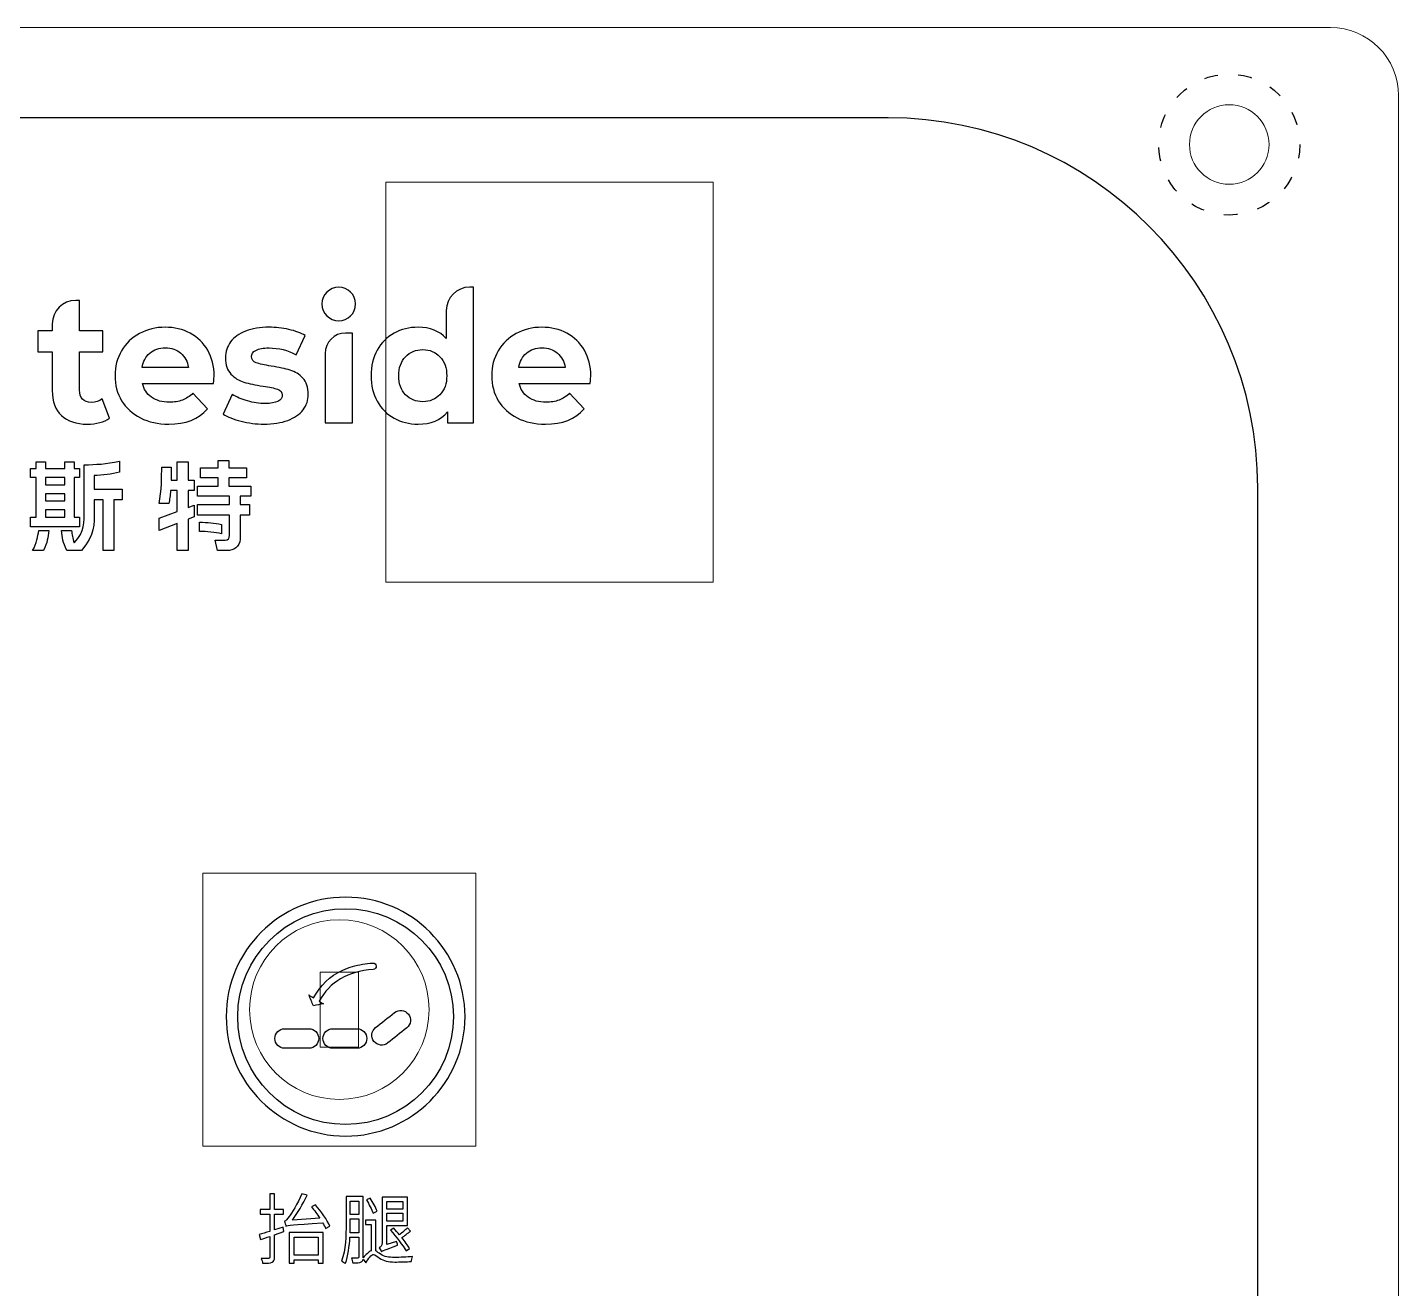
# Model space of a CAD drawing. Header units: millimetres. Extents: x 1003 to 1574, y -7 to 383.
# Drawn here: x 1162.7 to 1223.1, y 118.4 to 173.9 of the extents above; entities that cross this region are included whole.
import ezdxf

# ---------------------------------------------------------------- set-up
doc = ezdxf.new("R2010")
doc.units = ezdxf.units.MM
doc.linetypes.add('ACAD_ISO03W100', pattern=[30, 12, -18])
doc.layers.add('1', color=7, linetype='Continuous')
doc.layers.add('layer 1', color=7, linetype='Continuous')

# ---------------------------------------------------------------- blocks, each defined once
blk = doc.blocks.new('111')
at = {"layer": 'layer 1', "color": 1}
for points, knots in [([(581.58, 281.308), (574.092, 282.419), (568.226, 288.689), (567.735, 296.362), (567.735, 296.362), (567.735, 296.362), (567.735, 365.578), (567.735, 365.578), (567.735, 365.578), (568.277, 374.047), (575.367, 380.808), (583.958, 380.808), (583.958, 380.808), (583.958, 380.808), (760.978, 380.808), (760.978, 380.808), (760.978, 380.808), (769.919, 380.808), (777.235, 373.486), (777.235, 364.537), (777.235, 364.537), (777.235, 364.537), (777.235, 297.403), (777.235, 297.403), (777.235, 297.403), (777.235, 289.262), (771.181, 282.469), (763.356, 281.308), (763.356, 281.308), (763.356, 281.308), (581.58, 281.308), (581.58, 281.308)], [0, 0, 0, 0, 0.111111, 0.111111, 0.111111, 0.111111, 0.222222, 0.222222, 0.222222, 0.222222, 0.333333, 0.333333, 0.333333, 0.333333, 0.444444, 0.444444, 0.444444, 0.444444, 0.555556, 0.555556, 0.555556, 0.555556, 0.666667, 0.666667, 0.666667, 0.666667, 0.777778, 0.777778, 0.777778, 0.777778, 1, 1, 1, 1]), ([(737.542, 372.619), (737.542, 372.21), (737.211, 371.879), (736.802, 371.879), (736.802, 371.879), (736.394, 371.879), (736.064, 372.21), (736.064, 372.619), (736.064, 372.619), (736.064, 373.027), (736.394, 373.358), (736.802, 373.358), (736.802, 373.358), (737.211, 373.358), (737.542, 373.027), (737.542, 372.619)], [0, 0, 0, 0, 0.2, 0.2, 0.2, 0.2, 0.4, 0.4, 0.4, 0.4, 0.6, 0.6, 0.6, 0.6, 1, 1, 1, 1]), ([(742.732, 373.357), (742.732, 373.357), (742.732, 367.395), (742.732, 367.395), (742.732, 367.395), (742.732, 367.395), (741.586, 367.395), (741.586, 367.395), (741.586, 367.395), (741.586, 367.395), (741.586, 367.872), (741.586, 367.872), (741.586, 367.872), (741.289, 367.513), (740.857, 367.333), (740.293, 367.333), (740.293, 367.333), (739.904, 367.333), (739.551, 367.42), (739.236, 367.595), (739.236, 367.595), (738.921, 367.769), (738.674, 368.018), (738.494, 368.341), (738.494, 368.341), (738.315, 368.664), (738.225, 369.038), (738.225, 369.463), (738.225, 369.463), (738.225, 369.889), (738.315, 370.263), (738.494, 370.586), (738.494, 370.586), (738.674, 370.909), (738.921, 371.158), (739.236, 371.332), (739.236, 371.332), (739.551, 371.506), (739.904, 371.594), (740.293, 371.594), (740.293, 371.594), (740.821, 371.594), (741.234, 371.427), (741.532, 371.094), (741.532, 371.094), (741.532, 371.094), (741.532, 372.326), (741.532, 372.326), (741.532, 372.326), (741.532, 372.896), (741.994, 373.357), (742.563, 373.357), (742.563, 373.357), (742.563, 373.357), (742.732, 373.357), (742.732, 373.357)], [0, 0, 0, 0, 0.066667, 0.066667, 0.066667, 0.066667, 0.133333, 0.133333, 0.133333, 0.133333, 0.2, 0.2, 0.2, 0.2, 0.266667, 0.266667, 0.266667, 0.266667, 0.333333, 0.333333, 0.333333, 0.333333, 0.4, 0.4, 0.4, 0.4, 0.466667, 0.466667, 0.466667, 0.466667, 0.533333, 0.533333, 0.533333, 0.533333, 0.6, 0.6, 0.6, 0.6, 0.666667, 0.666667, 0.666667, 0.666667, 0.733333, 0.733333, 0.733333, 0.733333, 0.8, 0.8, 0.8, 0.8, 0.866667, 0.866667, 0.866667, 0.866667, 1, 1, 1, 1]), ([(726.72, 367.595), (726.602, 367.508), (726.458, 367.442), (726.286, 367.399), (726.286, 367.399), (726.114, 367.355), (725.934, 367.333), (725.744, 367.333), (725.744, 367.333), (725.252, 367.333), (724.871, 367.459), (724.602, 367.71), (724.602, 367.71), (724.333, 367.961), (724.198, 368.33), (724.198, 368.817), (724.198, 368.817), (724.198, 368.817), (724.198, 370.517), (724.198, 370.517), (724.198, 370.517), (724.198, 370.517), (723.56, 370.517), (723.56, 370.517), (723.56, 370.517), (723.56, 370.517), (723.56, 371.44), (723.56, 371.44), (723.56, 371.44), (723.56, 371.44), (724.198, 371.44), (724.198, 371.44), (724.198, 371.44), (724.198, 371.44), (724.198, 371.744), (724.198, 371.744), (724.198, 371.744), (724.198, 372.314), (724.66, 372.776), (725.23, 372.776), (725.23, 372.776), (725.23, 372.776), (725.398, 372.776), (725.398, 372.776), (725.398, 372.776), (725.398, 372.776), (725.398, 371.44), (725.398, 371.44), (725.398, 371.44), (725.398, 371.44), (726.428, 371.44), (726.428, 371.44), (726.428, 371.44), (726.428, 371.44), (726.428, 370.517), (726.428, 370.517), (726.428, 370.517), (726.428, 370.517), (725.398, 370.517), (725.398, 370.517), (725.398, 370.517), (725.398, 370.517), (725.398, 368.833), (725.398, 368.833), (725.398, 368.833), (725.398, 368.659), (725.442, 368.524), (725.532, 368.429), (725.532, 368.429), (725.622, 368.334), (725.749, 368.287), (725.913, 368.287), (725.913, 368.287), (726.103, 368.287), (726.264, 368.338), (726.398, 368.441), (726.398, 368.441), (726.398, 368.441), (726.72, 367.595), (726.72, 367.595)], [0, 0, 0, 0, 0.047619, 0.047619, 0.047619, 0.047619, 0.095238, 0.095238, 0.095238, 0.095238, 0.142857, 0.142857, 0.142857, 0.142857, 0.190476, 0.190476, 0.190476, 0.190476, 0.238095, 0.238095, 0.238095, 0.238095, 0.285714, 0.285714, 0.285714, 0.285714, 0.333333, 0.333333, 0.333333, 0.333333, 0.380952, 0.380952, 0.380952, 0.380952, 0.428571, 0.428571, 0.428571, 0.428571, 0.47619, 0.47619, 0.47619, 0.47619, 0.52381, 0.52381, 0.52381, 0.52381, 0.571429, 0.571429, 0.571429, 0.571429, 0.619048, 0.619048, 0.619048, 0.619048, 0.666667, 0.666667, 0.666667, 0.666667, 0.714286, 0.714286, 0.714286, 0.714286, 0.761905, 0.761905, 0.761905, 0.761905, 0.809524, 0.809524, 0.809524, 0.809524, 0.857143, 0.857143, 0.857143, 0.857143, 0.904762, 0.904762, 0.904762, 0.904762, 1, 1, 1, 1]), ([(731.296, 369.125), (731.296, 369.125), (728.166, 369.125), (728.166, 369.125), (728.166, 369.125), (728.223, 368.869), (728.356, 368.666), (728.566, 368.518), (728.566, 368.518), (728.776, 368.369), (729.038, 368.295), (729.35, 368.295), (729.35, 368.295), (729.566, 368.295), (729.757, 368.326), (729.923, 368.391), (729.923, 368.391), (730.09, 368.455), (730.245, 368.556), (730.389, 368.694), (730.389, 368.694), (730.389, 368.694), (731.027, 368.002), (731.027, 368.002), (731.027, 368.002), (730.637, 367.556), (730.068, 367.333), (729.32, 367.333), (729.32, 367.333), (728.853, 367.333), (728.44, 367.424), (728.082, 367.606), (728.082, 367.606), (727.723, 367.788), (727.446, 368.041), (727.251, 368.364), (727.251, 368.364), (727.056, 368.687), (726.959, 369.053), (726.959, 369.463), (726.959, 369.463), (726.959, 369.868), (727.055, 370.234), (727.247, 370.559), (727.247, 370.559), (727.439, 370.885), (727.703, 371.139), (728.039, 371.321), (728.039, 371.321), (728.375, 371.503), (728.751, 371.594), (729.166, 371.594), (729.166, 371.594), (729.571, 371.594), (729.937, 371.506), (730.265, 371.332), (730.265, 371.332), (730.594, 371.158), (730.851, 370.908), (731.039, 370.582), (731.039, 370.582), (731.226, 370.257), (731.319, 369.879), (731.319, 369.448), (731.319, 369.448), (731.319, 369.433), (731.311, 369.325), (731.296, 369.125)], [0, 0, 0, 0, 0.055556, 0.055556, 0.055556, 0.055556, 0.111111, 0.111111, 0.111111, 0.111111, 0.166667, 0.166667, 0.166667, 0.166667, 0.222222, 0.222222, 0.222222, 0.222222, 0.277778, 0.277778, 0.277778, 0.277778, 0.333333, 0.333333, 0.333333, 0.333333, 0.388889, 0.388889, 0.388889, 0.388889, 0.444444, 0.444444, 0.444444, 0.444444, 0.5, 0.5, 0.5, 0.5, 0.555556, 0.555556, 0.555556, 0.555556, 0.611111, 0.611111, 0.611111, 0.611111, 0.666667, 0.666667, 0.666667, 0.666667, 0.722222, 0.722222, 0.722222, 0.722222, 0.777778, 0.777778, 0.777778, 0.777778, 0.833333, 0.833333, 0.833333, 0.833333, 0.888889, 0.888889, 0.888889, 0.888889, 1, 1, 1, 1]), ([(732.503, 367.46), (732.175, 367.545), (731.914, 367.651), (731.719, 367.779), (731.719, 367.779), (731.719, 367.779), (732.119, 368.641), (732.119, 368.641), (732.119, 368.641), (732.303, 368.523), (732.526, 368.426), (732.788, 368.352), (732.788, 368.352), (733.049, 368.278), (733.306, 368.24), (733.557, 368.24), (733.557, 368.24), (734.065, 368.24), (734.318, 368.366), (734.318, 368.618), (734.318, 368.618), (734.318, 368.735), (734.249, 368.82), (734.111, 368.871), (734.111, 368.871), (733.972, 368.922), (733.76, 368.966), (733.472, 369.002), (733.472, 369.002), (733.134, 369.053), (732.854, 369.112), (732.634, 369.179), (732.634, 369.179), (732.413, 369.246), (732.223, 369.364), (732.061, 369.533), (732.061, 369.533), (731.9, 369.702), (731.819, 369.943), (731.819, 370.256), (731.819, 370.256), (731.819, 370.517), (731.895, 370.749), (732.046, 370.952), (732.046, 370.952), (732.197, 371.154), (732.417, 371.312), (732.707, 371.425), (732.707, 371.425), (732.997, 371.537), (733.339, 371.594), (733.734, 371.594), (733.734, 371.594), (734.026, 371.594), (734.317, 371.562), (734.607, 371.498), (734.607, 371.498), (734.896, 371.433), (735.136, 371.345), (735.326, 371.232), (735.326, 371.232), (735.326, 371.232), (734.926, 370.379), (734.926, 370.379), (734.926, 370.379), (734.562, 370.584), (734.164, 370.686), (733.734, 370.686), (733.734, 370.686), (733.478, 370.686), (733.285, 370.65), (733.157, 370.578), (733.157, 370.578), (733.029, 370.507), (732.965, 370.415), (732.965, 370.302), (732.965, 370.302), (732.965, 370.174), (733.034, 370.084), (733.172, 370.033), (733.172, 370.033), (733.311, 369.981), (733.531, 369.932), (733.834, 369.887), (733.834, 369.887), (734.172, 369.83), (734.449, 369.77), (734.665, 369.706), (734.665, 369.706), (734.88, 369.642), (735.067, 369.525), (735.226, 369.356), (735.226, 369.356), (735.385, 369.187), (735.464, 368.951), (735.464, 368.648), (735.464, 368.648), (735.464, 368.392), (735.387, 368.164), (735.234, 367.964), (735.234, 367.964), (735.08, 367.764), (734.855, 367.609), (734.56, 367.499), (734.56, 367.499), (734.266, 367.389), (733.916, 367.334), (733.511, 367.334), (733.511, 367.334), (733.167, 367.334), (732.832, 367.376), (732.503, 367.46)], [0, 0, 0, 0, 0.034483, 0.034483, 0.034483, 0.034483, 0.068966, 0.068966, 0.068966, 0.068966, 0.103448, 0.103448, 0.103448, 0.103448, 0.137931, 0.137931, 0.137931, 0.137931, 0.172414, 0.172414, 0.172414, 0.172414, 0.206897, 0.206897, 0.206897, 0.206897, 0.241379, 0.241379, 0.241379, 0.241379, 0.275862, 0.275862, 0.275862, 0.275862, 0.310345, 0.310345, 0.310345, 0.310345, 0.344828, 0.344828, 0.344828, 0.344828, 0.37931, 0.37931, 0.37931, 0.37931, 0.413793, 0.413793, 0.413793, 0.413793, 0.448276, 0.448276, 0.448276, 0.448276, 0.482759, 0.482759, 0.482759, 0.482759, 0.517241, 0.517241, 0.517241, 0.517241, 0.551724, 0.551724, 0.551724, 0.551724, 0.586207, 0.586207, 0.586207, 0.586207, 0.62069, 0.62069, 0.62069, 0.62069, 0.655172, 0.655172, 0.655172, 0.655172, 0.689655, 0.689655, 0.689655, 0.689655, 0.724138, 0.724138, 0.724138, 0.724138, 0.758621, 0.758621, 0.758621, 0.758621, 0.793103, 0.793103, 0.793103, 0.793103, 0.827586, 0.827586, 0.827586, 0.827586, 0.862069, 0.862069, 0.862069, 0.862069, 0.896552, 0.896552, 0.896552, 0.896552, 0.931034, 0.931034, 0.931034, 0.931034, 1, 1, 1, 1]), ([(737.101, 371.34), (737.101, 371.34), (737.403, 371.34), (737.403, 371.34), (737.403, 371.34), (737.403, 371.34), (737.403, 367.395), (737.403, 367.395), (737.403, 367.395), (737.403, 367.395), (736.202, 367.395), (736.202, 367.395), (736.202, 367.395), (736.202, 367.395), (736.202, 370.442), (736.202, 370.442), (736.202, 370.442), (736.202, 370.938), (736.605, 371.34), (737.101, 371.34)], [0, 0, 0, 0, 0.166667, 0.166667, 0.166667, 0.166667, 0.333333, 0.333333, 0.333333, 0.333333, 0.5, 0.5, 0.5, 0.5, 0.666667, 0.666667, 0.666667, 0.666667, 1, 1, 1, 1]), ([(747.868, 369.125), (747.868, 369.125), (744.738, 369.125), (744.738, 369.125), (744.738, 369.125), (744.795, 368.869), (744.928, 368.666), (745.138, 368.518), (745.138, 368.518), (745.348, 368.369), (745.61, 368.295), (745.923, 368.295), (745.923, 368.295), (746.138, 368.295), (746.329, 368.326), (746.496, 368.391), (746.496, 368.391), (746.662, 368.455), (746.818, 368.556), (746.961, 368.694), (746.961, 368.694), (746.961, 368.694), (747.599, 368.002), (747.599, 368.002), (747.599, 368.002), (747.21, 367.556), (746.641, 367.333), (745.892, 367.333), (745.892, 367.333), (745.425, 367.333), (745.012, 367.424), (744.654, 367.606), (744.654, 367.606), (744.295, 367.788), (744.018, 368.041), (743.823, 368.364), (743.823, 368.364), (743.628, 368.687), (743.531, 369.053), (743.531, 369.463), (743.531, 369.463), (743.531, 369.868), (743.627, 370.234), (743.819, 370.559), (743.819, 370.559), (744.012, 370.885), (744.275, 371.139), (744.612, 371.321), (744.612, 371.321), (744.948, 371.503), (745.323, 371.594), (745.738, 371.594), (745.738, 371.594), (746.143, 371.594), (746.509, 371.506), (746.838, 371.332), (746.838, 371.332), (747.166, 371.158), (747.423, 370.908), (747.611, 370.582), (747.611, 370.582), (747.798, 370.257), (747.891, 369.879), (747.891, 369.448), (747.891, 369.448), (747.891, 369.433), (747.884, 369.325), (747.868, 369.125)], [0, 0, 0, 0, 0.055556, 0.055556, 0.055556, 0.055556, 0.111111, 0.111111, 0.111111, 0.111111, 0.166667, 0.166667, 0.166667, 0.166667, 0.222222, 0.222222, 0.222222, 0.222222, 0.277778, 0.277778, 0.277778, 0.277778, 0.333333, 0.333333, 0.333333, 0.333333, 0.388889, 0.388889, 0.388889, 0.388889, 0.444444, 0.444444, 0.444444, 0.444444, 0.5, 0.5, 0.5, 0.5, 0.555556, 0.555556, 0.555556, 0.555556, 0.611111, 0.611111, 0.611111, 0.611111, 0.666667, 0.666667, 0.666667, 0.666667, 0.722222, 0.722222, 0.722222, 0.722222, 0.777778, 0.777778, 0.777778, 0.777778, 0.833333, 0.833333, 0.833333, 0.833333, 0.888889, 0.888889, 0.888889, 0.888889, 1, 1, 1, 1]), ([(728.489, 370.455), (728.305, 370.302), (728.192, 370.091), (728.151, 369.825), (728.151, 369.825), (728.151, 369.825), (730.189, 369.825), (730.189, 369.825), (730.189, 369.825), (730.148, 370.086), (730.035, 370.295), (729.85, 370.452), (729.85, 370.452), (729.666, 370.608), (729.44, 370.686), (729.174, 370.686), (729.174, 370.686), (728.902, 370.686), (728.673, 370.61), (728.489, 370.455)], [0, 0, 0, 0, 0.166667, 0.166667, 0.166667, 0.166667, 0.333333, 0.333333, 0.333333, 0.333333, 0.5, 0.5, 0.5, 0.5, 0.666667, 0.666667, 0.666667, 0.666667, 1, 1, 1, 1]), ([(741.255, 368.629), (741.455, 368.837), (741.555, 369.115), (741.555, 369.463), (741.555, 369.463), (741.555, 369.812), (741.455, 370.09), (741.255, 370.298), (741.255, 370.298), (741.055, 370.506), (740.804, 370.61), (740.501, 370.61), (740.501, 370.61), (740.194, 370.61), (739.939, 370.506), (739.74, 370.298), (739.74, 370.298), (739.54, 370.09), (739.44, 369.812), (739.44, 369.463), (739.44, 369.463), (739.44, 369.115), (739.54, 368.837), (739.74, 368.629), (739.74, 368.629), (739.939, 368.422), (740.194, 368.318), (740.501, 368.318), (740.501, 368.318), (740.804, 368.318), (741.055, 368.422), (741.255, 368.629)], [0, 0, 0, 0, 0.111111, 0.111111, 0.111111, 0.111111, 0.222222, 0.222222, 0.222222, 0.222222, 0.333333, 0.333333, 0.333333, 0.333333, 0.444444, 0.444444, 0.444444, 0.444444, 0.555556, 0.555556, 0.555556, 0.555556, 0.666667, 0.666667, 0.666667, 0.666667, 0.777778, 0.777778, 0.777778, 0.777778, 1, 1, 1, 1]), ([(745.061, 370.455), (744.877, 370.302), (744.764, 370.091), (744.723, 369.825), (744.723, 369.825), (744.723, 369.825), (746.761, 369.825), (746.761, 369.825), (746.761, 369.825), (746.72, 370.086), (746.607, 370.295), (746.422, 370.452), (746.422, 370.452), (746.238, 370.608), (746.012, 370.686), (745.746, 370.686), (745.746, 370.686), (745.474, 370.686), (745.246, 370.61), (745.061, 370.455)], [0, 0, 0, 0, 0.166667, 0.166667, 0.166667, 0.166667, 0.333333, 0.333333, 0.333333, 0.333333, 0.5, 0.5, 0.5, 0.5, 0.666667, 0.666667, 0.666667, 0.666667, 1, 1, 1, 1]), ([(725.395, 363.241), (725.395, 363.241), (725.163, 363.241), (725.163, 363.241), (725.163, 363.241), (725.163, 363.241), (725.163, 364.986), (725.163, 364.986), (725.163, 364.986), (725.163, 364.986), (725.395, 364.986), (725.395, 364.986), (725.395, 364.986), (725.395, 364.986), (725.395, 365.381), (725.395, 365.381), (725.395, 365.381), (725.395, 365.381), (725.163, 365.381), (725.163, 365.381), (725.163, 365.381), (725.163, 365.381), (725.163, 365.681), (725.163, 365.681), (725.163, 365.681), (725.163, 365.681), (724.748, 365.681), (724.748, 365.681), (724.748, 365.681), (724.748, 365.681), (724.748, 365.381), (724.748, 365.381), (724.748, 365.381), (724.748, 365.381), (723.908, 365.381), (723.908, 365.381), (723.908, 365.381), (723.908, 365.381), (723.908, 365.681), (723.908, 365.681), (723.908, 365.681), (723.908, 365.681), (723.493, 365.681), (723.493, 365.681), (723.493, 365.681), (723.493, 365.681), (723.493, 365.381), (723.493, 365.381), (723.493, 365.381), (723.493, 365.381), (723.244, 365.381), (723.244, 365.381), (723.244, 365.381), (723.244, 365.381), (723.244, 364.986), (723.244, 364.986), (723.244, 364.986), (723.244, 364.986), (723.493, 364.986), (723.493, 364.986), (723.493, 364.986), (723.493, 364.986), (723.493, 363.241), (723.493, 363.241), (723.493, 363.241), (723.493, 363.241), (723.244, 363.241), (723.244, 363.241), (723.244, 363.241), (723.244, 363.241), (723.244, 362.82), (723.244, 362.82), (723.244, 362.82), (723.244, 362.82), (725.395, 362.82), (725.395, 362.82), (725.395, 362.82), (725.395, 362.82), (725.395, 363.241), (725.395, 363.241)], [0, 0, 0, 0, 0.047619, 0.047619, 0.047619, 0.047619, 0.095238, 0.095238, 0.095238, 0.095238, 0.142857, 0.142857, 0.142857, 0.142857, 0.190476, 0.190476, 0.190476, 0.190476, 0.238095, 0.238095, 0.238095, 0.238095, 0.285714, 0.285714, 0.285714, 0.285714, 0.333333, 0.333333, 0.333333, 0.333333, 0.380952, 0.380952, 0.380952, 0.380952, 0.428571, 0.428571, 0.428571, 0.428571, 0.47619, 0.47619, 0.47619, 0.47619, 0.52381, 0.52381, 0.52381, 0.52381, 0.571429, 0.571429, 0.571429, 0.571429, 0.619048, 0.619048, 0.619048, 0.619048, 0.666667, 0.666667, 0.666667, 0.666667, 0.714286, 0.714286, 0.714286, 0.714286, 0.761905, 0.761905, 0.761905, 0.761905, 0.809524, 0.809524, 0.809524, 0.809524, 0.857143, 0.857143, 0.857143, 0.857143, 0.904762, 0.904762, 0.904762, 0.904762, 1, 1, 1, 1]), ([(727.281, 364.471), (727.281, 364.471), (726.036, 364.471), (726.036, 364.471), (726.036, 364.471), (726.036, 364.471), (726.036, 365.069), (726.036, 365.069), (726.036, 365.069), (726.393, 365.088), (726.832, 365.131), (727.154, 365.224), (727.154, 365.224), (727.154, 365.224), (727.154, 365.706), (727.154, 365.706), (727.154, 365.706), (726.556, 365.566), (726.123, 365.564), (725.595, 365.539), (725.595, 365.539), (725.595, 365.539), (725.595, 365.324), (725.595, 365.324), (725.595, 365.324), (725.595, 365.324), (725.595, 365.056), (725.595, 365.056), (725.595, 365.056), (725.595, 365.056), (725.595, 363.536), (725.595, 363.536), (725.595, 363.536), (725.595, 363.035), (725.649, 362.606), (725.162, 362.115), (725.162, 362.115), (725.097, 362.309), (725.072, 362.484), (725.043, 362.651), (725.043, 362.651), (725.043, 362.651), (724.603, 362.651), (724.603, 362.651), (724.603, 362.651), (724.646, 362.34), (724.655, 362.146), (724.839, 361.769), (724.839, 361.769), (724.839, 361.769), (725.041, 361.769), (725.041, 361.769), (725.041, 361.769), (725.041, 361.769), (725.316, 361.769), (725.316, 361.769), (725.316, 361.769), (725.316, 361.769), (725.478, 361.769), (725.478, 361.769), (725.478, 361.769), (726.096, 362.495), (726.036, 362.903), (726.036, 363.536), (726.036, 363.536), (726.036, 363.536), (726.036, 364.008), (726.036, 364.008), (726.036, 364.008), (726.036, 364.008), (726.445, 364.008), (726.445, 364.008), (726.445, 364.008), (726.445, 364.008), (726.445, 361.771), (726.445, 361.771), (726.445, 361.771), (726.445, 361.771), (726.901, 361.771), (726.901, 361.771), (726.901, 361.771), (726.901, 361.771), (726.901, 364.008), (726.901, 364.008), (726.901, 364.008), (726.901, 364.008), (727.281, 364.008), (727.281, 364.008), (727.281, 364.008), (727.281, 364.008), (727.281, 364.471), (727.281, 364.471)], [0, 0, 0, 0, 0.041667, 0.041667, 0.041667, 0.041667, 0.083333, 0.083333, 0.083333, 0.083333, 0.125, 0.125, 0.125, 0.125, 0.166667, 0.166667, 0.166667, 0.166667, 0.208333, 0.208333, 0.208333, 0.208333, 0.25, 0.25, 0.25, 0.25, 0.291667, 0.291667, 0.291667, 0.291667, 0.333333, 0.333333, 0.333333, 0.333333, 0.375, 0.375, 0.375, 0.375, 0.416667, 0.416667, 0.416667, 0.416667, 0.458333, 0.458333, 0.458333, 0.458333, 0.5, 0.5, 0.5, 0.5, 0.541667, 0.541667, 0.541667, 0.541667, 0.583333, 0.583333, 0.583333, 0.583333, 0.625, 0.625, 0.625, 0.625, 0.666667, 0.666667, 0.666667, 0.666667, 0.708333, 0.708333, 0.708333, 0.708333, 0.75, 0.75, 0.75, 0.75, 0.791667, 0.791667, 0.791667, 0.791667, 0.833333, 0.833333, 0.833333, 0.833333, 0.875, 0.875, 0.875, 0.875, 0.916667, 0.916667, 0.916667, 0.916667, 1, 1, 1, 1]), ([(730.178, 365.681), (730.178, 365.681), (729.698, 365.681), (729.698, 365.681), (729.698, 365.681), (729.698, 365.681), (729.698, 364.873), (729.698, 364.873), (729.698, 364.873), (729.698, 364.873), (729.43, 364.873), (729.43, 364.873), (729.43, 364.873), (729.435, 365.088), (729.434, 365.287), (729.434, 365.442), (729.434, 365.442), (729.434, 365.442), (729.012, 365.442), (729.012, 365.442), (729.012, 365.442), (729.012, 365.085), (729.019, 364.38), (728.896, 363.84), (728.896, 363.84), (728.896, 363.84), (729.321, 363.84), (729.321, 363.84), (729.321, 363.84), (729.363, 364.01), (729.39, 364.207), (729.406, 364.408), (729.406, 364.408), (729.406, 364.408), (729.698, 364.408), (729.698, 364.408), (729.698, 364.408), (729.698, 364.408), (729.698, 363.493), (729.698, 363.493), (729.698, 363.493), (729.698, 363.493), (728.896, 363.194), (728.896, 363.194), (728.896, 363.194), (728.896, 363.194), (728.896, 362.653), (728.896, 362.653), (728.896, 362.653), (728.896, 362.653), (729.698, 362.967), (729.698, 362.967), (729.698, 362.967), (729.698, 362.967), (729.698, 361.769), (729.698, 361.769), (729.698, 361.769), (729.698, 361.769), (730.178, 361.769), (730.178, 361.769), (730.178, 361.769), (730.178, 361.769), (730.178, 363.155), (730.178, 363.155), (730.178, 363.155), (730.178, 363.155), (730.439, 363.258), (730.439, 363.258), (730.439, 363.258), (730.439, 363.258), (730.439, 363.769), (730.439, 363.769), (730.439, 363.769), (730.439, 363.769), (730.178, 363.671), (730.178, 363.671), (730.178, 363.671), (730.178, 363.671), (730.178, 364.408), (730.178, 364.408), (730.178, 364.408), (730.178, 364.408), (730.439, 364.408), (730.439, 364.408), (730.439, 364.408), (730.439, 364.408), (730.439, 364.873), (730.439, 364.873), (730.439, 364.873), (730.439, 364.873), (730.178, 364.873), (730.178, 364.873), (730.178, 364.873), (730.178, 364.873), (730.178, 365.681), (730.178, 365.681)], [0, 0, 0, 0, 0.04, 0.04, 0.04, 0.04, 0.08, 0.08, 0.08, 0.08, 0.12, 0.12, 0.12, 0.12, 0.16, 0.16, 0.16, 0.16, 0.2, 0.2, 0.2, 0.2, 0.24, 0.24, 0.24, 0.24, 0.28, 0.28, 0.28, 0.28, 0.32, 0.32, 0.32, 0.32, 0.36, 0.36, 0.36, 0.36, 0.4, 0.4, 0.4, 0.4, 0.44, 0.44, 0.44, 0.44, 0.48, 0.48, 0.48, 0.48, 0.52, 0.52, 0.52, 0.52, 0.56, 0.56, 0.56, 0.56, 0.6, 0.6, 0.6, 0.6, 0.64, 0.64, 0.64, 0.64, 0.68, 0.68, 0.68, 0.68, 0.72, 0.72, 0.72, 0.72, 0.76, 0.76, 0.76, 0.76, 0.8, 0.8, 0.8, 0.8, 0.84, 0.84, 0.84, 0.84, 0.88, 0.88, 0.88, 0.88, 0.92, 0.92, 0.92, 0.92, 1, 1, 1, 1]), ([(732.928, 364.17), (732.928, 364.17), (732.928, 364.609), (732.928, 364.609), (732.928, 364.609), (732.928, 364.609), (731.964, 364.609), (731.964, 364.609), (731.964, 364.609), (731.964, 364.609), (731.964, 364.971), (731.964, 364.971), (731.964, 364.971), (731.964, 364.971), (732.748, 364.971), (732.748, 364.971), (732.748, 364.971), (732.748, 364.971), (732.748, 365.41), (732.748, 365.41), (732.748, 365.41), (732.748, 365.41), (731.964, 365.41), (731.964, 365.41), (731.964, 365.41), (731.964, 365.41), (731.964, 365.74), (731.964, 365.74), (731.964, 365.74), (731.964, 365.74), (731.493, 365.74), (731.493, 365.74), (731.493, 365.74), (731.493, 365.74), (731.493, 365.41), (731.493, 365.41), (731.493, 365.41), (731.493, 365.41), (730.725, 365.41), (730.725, 365.41), (730.725, 365.41), (730.725, 365.41), (730.725, 364.971), (730.725, 364.971), (730.725, 364.971), (730.725, 364.971), (731.493, 364.971), (731.493, 364.971), (731.493, 364.971), (731.493, 364.971), (731.493, 364.609), (731.493, 364.609), (731.493, 364.609), (731.493, 364.609), (730.591, 364.609), (730.591, 364.609), (730.591, 364.609), (730.591, 364.609), (730.591, 364.17), (730.591, 364.17), (730.591, 364.17), (730.591, 364.17), (731.995, 364.17), (731.995, 364.17), (731.995, 364.17), (731.995, 364.17), (731.995, 363.8), (731.995, 363.8), (731.995, 363.8), (731.995, 363.8), (730.591, 363.8), (730.591, 363.8), (730.591, 363.8), (730.591, 363.8), (730.591, 363.328), (730.591, 363.328), (730.591, 363.328), (730.591, 363.328), (731.995, 363.328), (731.995, 363.328), (731.995, 363.328), (731.995, 363.328), (731.995, 362.767), (731.995, 362.767), (731.995, 362.767), (731.995, 362.767), (731.995, 362.445), (731.995, 362.445), (731.995, 362.445), (731.995, 362.291), (731.923, 362.236), (731.81, 362.236), (731.81, 362.236), (731.81, 362.236), (731.368, 362.236), (731.368, 362.236), (731.368, 362.236), (731.368, 362.236), (731.461, 361.769), (731.461, 361.769), (731.461, 361.769), (731.461, 361.769), (731.91, 361.769), (731.91, 361.769), (731.91, 361.769), (732.139, 361.769), (732.467, 361.932), (732.467, 362.269), (732.467, 362.269), (732.467, 362.269), (732.467, 362.767), (732.467, 362.767), (732.467, 362.767), (732.467, 362.767), (732.467, 363.328), (732.467, 363.328), (732.467, 363.328), (732.467, 363.328), (732.883, 363.328), (732.883, 363.328), (732.883, 363.328), (732.883, 363.328), (732.883, 363.8), (732.883, 363.8), (732.883, 363.8), (732.883, 363.8), (732.467, 363.8), (732.467, 363.8), (732.467, 363.8), (732.467, 363.8), (732.467, 364.17), (732.467, 364.17), (732.467, 364.17), (732.467, 364.17), (732.928, 364.17), (732.928, 364.17)], [0, 0, 0, 0, 0.028571, 0.028571, 0.028571, 0.028571, 0.057143, 0.057143, 0.057143, 0.057143, 0.085714, 0.085714, 0.085714, 0.085714, 0.114286, 0.114286, 0.114286, 0.114286, 0.142857, 0.142857, 0.142857, 0.142857, 0.171429, 0.171429, 0.171429, 0.171429, 0.2, 0.2, 0.2, 0.2, 0.228571, 0.228571, 0.228571, 0.228571, 0.257143, 0.257143, 0.257143, 0.257143, 0.285714, 0.285714, 0.285714, 0.285714, 0.314286, 0.314286, 0.314286, 0.314286, 0.342857, 0.342857, 0.342857, 0.342857, 0.371429, 0.371429, 0.371429, 0.371429, 0.4, 0.4, 0.4, 0.4, 0.428571, 0.428571, 0.428571, 0.428571, 0.457143, 0.457143, 0.457143, 0.457143, 0.485714, 0.485714, 0.485714, 0.485714, 0.514286, 0.514286, 0.514286, 0.514286, 0.542857, 0.542857, 0.542857, 0.542857, 0.571429, 0.571429, 0.571429, 0.571429, 0.6, 0.6, 0.6, 0.6, 0.628571, 0.628571, 0.628571, 0.628571, 0.657143, 0.657143, 0.657143, 0.657143, 0.685714, 0.685714, 0.685714, 0.685714, 0.714286, 0.714286, 0.714286, 0.714286, 0.742857, 0.742857, 0.742857, 0.742857, 0.771429, 0.771429, 0.771429, 0.771429, 0.8, 0.8, 0.8, 0.8, 0.828571, 0.828571, 0.828571, 0.828571, 0.857143, 0.857143, 0.857143, 0.857143, 0.885714, 0.885714, 0.885714, 0.885714, 0.914286, 0.914286, 0.914286, 0.914286, 0.942857, 0.942857, 0.942857, 0.942857, 1, 1, 1, 1]), ([(724.748, 364.668), (724.748, 364.668), (723.908, 364.668), (723.908, 364.668), (723.908, 364.668), (723.908, 364.668), (723.908, 364.986), (723.908, 364.986), (723.908, 364.986), (723.908, 364.986), (724.748, 364.986), (724.748, 364.986), (724.748, 364.986), (724.748, 364.986), (724.748, 364.668), (724.748, 364.668)], [0, 0, 0, 0, 0.2, 0.2, 0.2, 0.2, 0.4, 0.4, 0.4, 0.4, 0.6, 0.6, 0.6, 0.6, 1, 1, 1, 1]), ([(723.908, 364.272), (723.908, 364.272), (724.748, 364.272), (724.748, 364.272), (724.748, 364.272), (724.748, 364.272), (724.748, 363.954), (724.748, 363.954), (724.748, 363.954), (724.748, 363.954), (723.908, 363.954), (723.908, 363.954), (723.908, 363.954), (723.908, 363.954), (723.908, 364.272), (723.908, 364.272)], [0, 0, 0, 0, 0.2, 0.2, 0.2, 0.2, 0.4, 0.4, 0.4, 0.4, 0.6, 0.6, 0.6, 0.6, 1, 1, 1, 1]), ([(723.908, 363.559), (723.908, 363.559), (724.748, 363.559), (724.748, 363.559), (724.748, 363.559), (724.748, 363.559), (724.748, 363.241), (724.748, 363.241), (724.748, 363.241), (724.748, 363.241), (723.908, 363.241), (723.908, 363.241), (723.908, 363.241), (723.908, 363.241), (723.908, 363.559), (723.908, 363.559)], [0, 0, 0, 0, 0.2, 0.2, 0.2, 0.2, 0.4, 0.4, 0.4, 0.4, 0.6, 0.6, 0.6, 0.6, 1, 1, 1, 1]), ([(723.332, 361.769), (723.332, 361.769), (723.81, 361.769), (723.81, 361.769), (723.81, 361.769), (723.994, 362.146), (724.003, 362.339), (724.045, 362.651), (724.045, 362.651), (724.045, 362.651), (723.605, 362.651), (723.605, 362.651), (723.605, 362.651), (723.561, 362.391), (723.525, 362.112), (723.332, 361.769)], [0, 0, 0, 0, 0.2, 0.2, 0.2, 0.2, 0.4, 0.4, 0.4, 0.4, 0.6, 0.6, 0.6, 0.6, 1, 1, 1, 1]), ([(731.642, 362.924), (731.351, 362.981), (731.021, 363.021), (730.671, 363.021), (730.671, 363.021), (730.671, 363.021), (730.671, 362.612), (730.671, 362.612), (730.671, 362.612), (730.991, 362.613), (731.374, 362.566), (731.642, 362.513), (731.642, 362.513), (731.642, 362.513), (731.642, 362.924), (731.642, 362.924)], [0, 0, 0, 0, 0.2, 0.2, 0.2, 0.2, 0.4, 0.4, 0.4, 0.4, 0.6, 0.6, 0.6, 0.6, 1, 1, 1, 1]), ([(737.104, 336.018), (734.207, 336.018), (731.85, 338.375), (731.85, 341.272), (731.85, 341.272), (731.85, 344.169), (734.207, 346.526), (737.104, 346.526), (737.104, 346.526), (740.002, 346.526), (742.359, 344.169), (742.359, 341.272), (742.359, 341.272), (742.359, 338.375), (740.002, 336.018), (737.104, 336.018)], [0, 0, 0, 0, 0.2, 0.2, 0.2, 0.2, 0.4, 0.4, 0.4, 0.4, 0.6, 0.6, 0.6, 0.6, 1, 1, 1, 1]), ([(737.104, 346.018), (734.487, 346.018), (732.358, 343.889), (732.358, 341.272), (732.358, 341.272), (732.358, 338.655), (734.487, 336.526), (737.104, 336.526), (737.104, 336.526), (739.722, 336.526), (741.851, 338.655), (741.851, 341.272), (741.851, 341.272), (741.851, 343.889), (739.722, 346.018), (737.104, 346.018)], [0, 0, 0, 0, 0.2, 0.2, 0.2, 0.2, 0.4, 0.4, 0.4, 0.4, 0.6, 0.6, 0.6, 0.6, 1, 1, 1, 1]), ([(736.126, 341.836), (736.065, 341.873), (736.004, 341.91), (735.943, 341.947), (735.943, 341.947), (736.408, 342.802), (737.199, 343.269), (738.316, 343.345), (738.316, 343.345), (738.507, 343.358), (738.486, 343.644), (738.295, 343.631), (738.295, 343.631), (738.145, 343.621), (737.996, 343.604), (737.847, 343.578), (737.847, 343.578), (737.546, 343.527), (737.263, 343.445), (736.985, 343.317), (736.985, 343.317), (736.394, 343.043), (736.008, 342.663), (735.697, 342.096), (735.697, 342.096), (735.626, 342.139), (735.554, 342.182), (735.483, 342.226), (735.483, 342.226), (735.552, 342.068), (735.622, 341.91), (735.691, 341.753), (735.691, 341.753), (735.836, 341.781), (735.981, 341.809), (736.126, 341.836)], [0, 0, 0, 0, 0.1, 0.1, 0.1, 0.1, 0.2, 0.2, 0.2, 0.2, 0.3, 0.3, 0.3, 0.3, 0.4, 0.4, 0.4, 0.4, 0.5, 0.5, 0.5, 0.5, 0.6, 0.6, 0.6, 0.6, 0.7, 0.7, 0.7, 0.7, 0.8, 0.8, 0.8, 0.8, 1, 1, 1, 1]), ([(738.352, 340.183), (738.5, 339.997), (738.771, 339.966), (738.957, 340.113), (738.957, 340.113), (739.226, 340.327), (739.505, 340.549), (739.796, 340.779), (739.796, 340.779), (739.982, 340.927), (740.013, 341.197), (739.865, 341.383), (739.865, 341.383), (739.717, 341.57), (739.447, 341.601), (739.261, 341.453), (739.261, 341.453), (738.97, 341.223), (738.691, 341.001), (738.422, 340.787), (738.422, 340.787), (738.235, 340.639), (738.204, 340.369), (738.352, 340.183)], [0, 0, 0, 0, 0.142857, 0.142857, 0.142857, 0.142857, 0.285714, 0.285714, 0.285714, 0.285714, 0.428571, 0.428571, 0.428571, 0.428571, 0.571429, 0.571429, 0.571429, 0.571429, 0.714286, 0.714286, 0.714286, 0.714286, 1, 1, 1, 1]), ([(734.42, 339.879), (734.42, 339.879), (735.491, 339.879), (735.491, 339.879), (735.491, 339.879), (735.728, 339.879), (735.921, 340.072), (735.921, 340.31), (735.921, 340.31), (735.921, 340.547), (735.728, 340.74), (735.491, 340.74), (735.491, 340.74), (735.491, 340.74), (734.42, 340.74), (734.42, 340.74), (734.42, 340.74), (734.182, 340.74), (733.99, 340.547), (733.99, 340.31), (733.99, 340.31), (733.99, 340.072), (734.182, 339.879), (734.42, 339.879)], [0, 0, 0, 0, 0.142857, 0.142857, 0.142857, 0.142857, 0.285714, 0.285714, 0.285714, 0.285714, 0.428571, 0.428571, 0.428571, 0.428571, 0.571429, 0.571429, 0.571429, 0.571429, 0.714286, 0.714286, 0.714286, 0.714286, 1, 1, 1, 1]), ([(737.608, 340.74), (737.608, 340.74), (736.537, 340.74), (736.537, 340.74), (736.537, 340.74), (736.299, 340.74), (736.107, 340.547), (736.107, 340.31), (736.107, 340.31), (736.107, 340.072), (736.299, 339.879), (736.537, 339.879), (736.537, 339.879), (736.537, 339.879), (737.608, 339.879), (737.608, 339.879), (737.608, 339.879), (737.845, 339.879), (738.038, 340.072), (738.038, 340.31), (738.038, 340.31), (738.038, 340.547), (737.845, 340.74), (737.608, 340.74)], [0, 0, 0, 0, 0.142857, 0.142857, 0.142857, 0.142857, 0.285714, 0.285714, 0.285714, 0.285714, 0.428571, 0.428571, 0.428571, 0.428571, 0.571429, 0.571429, 0.571429, 0.571429, 0.714286, 0.714286, 0.714286, 0.714286, 1, 1, 1, 1]), ([(734.39, 331.814), (734.39, 331.814), (733.977, 331.669), (733.977, 331.669), (733.977, 331.669), (733.977, 331.669), (733.977, 330.697), (733.977, 330.697), (733.977, 330.697), (733.977, 330.566), (733.947, 330.506), (733.87, 330.469), (733.87, 330.469), (733.79, 330.428), (733.665, 330.422), (733.454, 330.425), (733.454, 330.425), (733.444, 330.482), (733.414, 330.572), (733.383, 330.64), (733.383, 330.64), (733.531, 330.633), (733.669, 330.633), (733.706, 330.637), (733.706, 330.637), (733.746, 330.637), (733.766, 330.65), (733.766, 330.697), (733.766, 330.697), (733.766, 330.697), (733.766, 331.602), (733.766, 331.602), (733.766, 331.602), (733.622, 331.552), (733.484, 331.508), (733.36, 331.471), (733.36, 331.471), (733.36, 331.471), (733.303, 331.683), (733.303, 331.683), (733.303, 331.683), (733.43, 331.72), (733.591, 331.77), (733.766, 331.827), (733.766, 331.827), (733.766, 331.827), (733.766, 332.588), (733.766, 332.588), (733.766, 332.588), (733.766, 332.588), (733.347, 332.588), (733.347, 332.588), (733.347, 332.588), (733.347, 332.588), (733.347, 332.796), (733.347, 332.796), (733.347, 332.796), (733.347, 332.796), (733.766, 332.796), (733.766, 332.796), (733.766, 332.796), (733.766, 332.796), (733.766, 333.477), (733.766, 333.477), (733.766, 333.477), (733.766, 333.477), (733.977, 333.477), (733.977, 333.477), (733.977, 333.477), (733.977, 333.477), (733.977, 332.796), (733.977, 332.796), (733.977, 332.796), (733.977, 332.796), (734.373, 332.796), (734.373, 332.796), (734.373, 332.796), (734.373, 332.796), (734.373, 332.588), (734.373, 332.588), (734.373, 332.588), (734.373, 332.588), (733.977, 332.588), (733.977, 332.588), (733.977, 332.588), (733.977, 332.588), (733.977, 331.894), (733.977, 331.894), (733.977, 331.894), (733.977, 331.894), (734.36, 332.018), (734.36, 332.018), (734.36, 332.018), (734.36, 332.018), (734.39, 331.814), (734.39, 331.814)], [0, 0, 0, 0, 0.04, 0.04, 0.04, 0.04, 0.08, 0.08, 0.08, 0.08, 0.12, 0.12, 0.12, 0.12, 0.16, 0.16, 0.16, 0.16, 0.2, 0.2, 0.2, 0.2, 0.24, 0.24, 0.24, 0.24, 0.28, 0.28, 0.28, 0.28, 0.32, 0.32, 0.32, 0.32, 0.36, 0.36, 0.36, 0.36, 0.4, 0.4, 0.4, 0.4, 0.44, 0.44, 0.44, 0.44, 0.48, 0.48, 0.48, 0.48, 0.52, 0.52, 0.52, 0.52, 0.56, 0.56, 0.56, 0.56, 0.6, 0.6, 0.6, 0.6, 0.64, 0.64, 0.64, 0.64, 0.68, 0.68, 0.68, 0.68, 0.72, 0.72, 0.72, 0.72, 0.76, 0.76, 0.76, 0.76, 0.8, 0.8, 0.8, 0.8, 0.84, 0.84, 0.84, 0.84, 0.88, 0.88, 0.88, 0.88, 0.92, 0.92, 0.92, 0.92, 1, 1, 1, 1]), ([(735.781, 332.997), (736.03, 332.706), (736.298, 332.32), (736.412, 332.062), (736.412, 332.062), (736.412, 332.062), (736.224, 331.958), (736.224, 331.958), (736.224, 331.958), (736.194, 332.028), (736.147, 332.115), (736.093, 332.206), (736.093, 332.206), (734.725, 332.109), (734.574, 332.092), (734.48, 332.055), (734.48, 332.055), (734.47, 332.102), (734.433, 332.209), (734.41, 332.27), (734.41, 332.27), (734.47, 332.283), (734.541, 332.363), (734.625, 332.488), (734.625, 332.488), (734.715, 332.602), (735.003, 333.054), (735.181, 333.483), (735.181, 333.483), (735.181, 333.483), (735.413, 333.413), (735.413, 333.413), (735.413, 333.413), (735.221, 333.024), (734.99, 332.628), (734.762, 332.327), (734.762, 332.327), (734.762, 332.327), (735.976, 332.404), (735.976, 332.404), (735.976, 332.404), (735.859, 332.578), (735.728, 332.756), (735.604, 332.907), (735.604, 332.907), (735.604, 332.907), (735.781, 332.997), (735.781, 332.997)], [0, 0, 0, 0, 0.076923, 0.076923, 0.076923, 0.076923, 0.153846, 0.153846, 0.153846, 0.153846, 0.230769, 0.230769, 0.230769, 0.230769, 0.307692, 0.307692, 0.307692, 0.307692, 0.384615, 0.384615, 0.384615, 0.384615, 0.461538, 0.461538, 0.461538, 0.461538, 0.538462, 0.538462, 0.538462, 0.538462, 0.615385, 0.615385, 0.615385, 0.615385, 0.692308, 0.692308, 0.692308, 0.692308, 0.769231, 0.769231, 0.769231, 0.769231, 0.846154, 0.846154, 0.846154, 0.846154, 1, 1, 1, 1]), ([(738.432, 330.965), (738.492, 330.931), (738.552, 330.878), (738.646, 330.817), (738.646, 330.817), (738.807, 330.713), (739.005, 330.68), (739.27, 330.68), (739.27, 330.68), (739.481, 330.68), (739.827, 330.694), (740.045, 330.72), (740.045, 330.72), (740.024, 330.663), (739.994, 330.56), (739.991, 330.502), (739.991, 330.502), (739.817, 330.489), (739.465, 330.479), (739.263, 330.479), (739.263, 330.479), (738.982, 330.479), (738.774, 330.526), (738.599, 330.643), (738.599, 330.643), (738.485, 330.72), (738.398, 330.811), (738.331, 330.811), (738.331, 330.811), (738.244, 330.811), (738.113, 330.633), (737.992, 330.445), (737.992, 330.445), (737.992, 330.445), (737.871, 330.603), (737.871, 330.603), (737.871, 330.603), (737.858, 330.546), (737.831, 330.512), (737.784, 330.485), (737.784, 330.485), (737.714, 330.449), (737.607, 330.442), (737.422, 330.445), (737.422, 330.445), (737.415, 330.499), (737.389, 330.59), (737.362, 330.647), (737.362, 330.647), (737.489, 330.643), (737.6, 330.643), (737.633, 330.647), (737.633, 330.647), (737.67, 330.647), (737.684, 330.657), (737.684, 330.7), (737.684, 330.7), (737.684, 330.7), (737.684, 331.576), (737.684, 331.576), (737.684, 331.576), (737.684, 331.576), (737.295, 331.576), (737.295, 331.576), (737.295, 331.576), (737.271, 331.18), (737.217, 330.747), (737.094, 330.422), (737.094, 330.422), (737.06, 330.452), (736.976, 330.502), (736.929, 330.519), (736.929, 330.519), (737.11, 330.996), (737.124, 331.669), (737.124, 332.156), (737.124, 332.156), (737.124, 332.156), (737.124, 333.356), (737.124, 333.356), (737.124, 333.356), (737.124, 333.356), (737.878, 333.356), (737.878, 333.356), (737.878, 333.356), (737.878, 333.356), (737.878, 330.697), (737.878, 330.697), (737.878, 330.697), (737.878, 330.697), (737.878, 330.666), (737.878, 330.666), (737.878, 330.666), (738.002, 330.811), (738.123, 330.925), (738.23, 330.972), (738.23, 330.972), (738.23, 330.972), (738.23, 332.132), (738.23, 332.132), (738.23, 332.132), (738.23, 332.132), (737.982, 332.132), (737.982, 332.132), (737.982, 332.132), (737.982, 332.132), (737.982, 332.32), (737.982, 332.32), (737.982, 332.32), (737.982, 332.32), (738.432, 332.32), (738.432, 332.32), (738.432, 332.32), (738.432, 332.32), (738.432, 330.965), (738.432, 330.965)], [0, 0, 0, 0, 0.033333, 0.033333, 0.033333, 0.033333, 0.066667, 0.066667, 0.066667, 0.066667, 0.1, 0.1, 0.1, 0.1, 0.133333, 0.133333, 0.133333, 0.133333, 0.166667, 0.166667, 0.166667, 0.166667, 0.2, 0.2, 0.2, 0.2, 0.233333, 0.233333, 0.233333, 0.233333, 0.266667, 0.266667, 0.266667, 0.266667, 0.3, 0.3, 0.3, 0.3, 0.333333, 0.333333, 0.333333, 0.333333, 0.366667, 0.366667, 0.366667, 0.366667, 0.4, 0.4, 0.4, 0.4, 0.433333, 0.433333, 0.433333, 0.433333, 0.466667, 0.466667, 0.466667, 0.466667, 0.5, 0.5, 0.5, 0.5, 0.533333, 0.533333, 0.533333, 0.533333, 0.566667, 0.566667, 0.566667, 0.566667, 0.6, 0.6, 0.6, 0.6, 0.633333, 0.633333, 0.633333, 0.633333, 0.666667, 0.666667, 0.666667, 0.666667, 0.7, 0.7, 0.7, 0.7, 0.733333, 0.733333, 0.733333, 0.733333, 0.766667, 0.766667, 0.766667, 0.766667, 0.8, 0.8, 0.8, 0.8, 0.833333, 0.833333, 0.833333, 0.833333, 0.866667, 0.866667, 0.866667, 0.866667, 0.9, 0.9, 0.9, 0.9, 0.933333, 0.933333, 0.933333, 0.933333, 1, 1, 1, 1]), ([(737.308, 332.565), (737.308, 332.565), (737.683, 332.565), (737.683, 332.565), (737.683, 332.565), (737.683, 332.565), (737.683, 333.162), (737.683, 333.162), (737.683, 333.162), (737.683, 333.162), (737.308, 333.162), (737.308, 333.162), (737.308, 333.162), (737.308, 333.162), (737.308, 332.565), (737.308, 332.565)], [0, 0, 0, 0, 0.2, 0.2, 0.2, 0.2, 0.4, 0.4, 0.4, 0.4, 0.6, 0.6, 0.6, 0.6, 1, 1, 1, 1]), ([(738.311, 332.625), (738.257, 332.783), (738.133, 333.027), (738.019, 333.208), (738.019, 333.208), (738.019, 333.208), (738.187, 333.282), (738.187, 333.282), (738.187, 333.282), (738.308, 333.104), (738.435, 332.867), (738.492, 332.716), (738.492, 332.716), (738.492, 332.716), (738.311, 332.625), (738.311, 332.625)], [0, 0, 0, 0, 0.2, 0.2, 0.2, 0.2, 0.4, 0.4, 0.4, 0.4, 0.6, 0.6, 0.6, 0.6, 1, 1, 1, 1]), ([(739.344, 331.387), (739.357, 331.337), (739.377, 331.264), (739.394, 331.22), (739.394, 331.22), (738.814, 331.012), (738.73, 330.975), (738.68, 330.928), (738.68, 330.928), (738.663, 330.975), (738.616, 331.056), (738.583, 331.096), (738.583, 331.096), (738.636, 331.126), (738.713, 331.197), (738.713, 331.331), (738.713, 331.331), (738.713, 331.331), (738.713, 333.333), (738.713, 333.333), (738.713, 333.333), (738.713, 333.333), (739.827, 333.333), (739.827, 333.333), (739.827, 333.333), (739.827, 333.333), (739.827, 332.092), (739.827, 332.092), (739.827, 332.092), (739.827, 332.092), (738.914, 332.092), (738.914, 332.092), (738.914, 332.092), (738.914, 332.092), (738.914, 331.244), (738.914, 331.244), (738.914, 331.244), (738.914, 331.244), (739.344, 331.387), (739.344, 331.387)], [0, 0, 0, 0, 0.090909, 0.090909, 0.090909, 0.090909, 0.181818, 0.181818, 0.181818, 0.181818, 0.272727, 0.272727, 0.272727, 0.272727, 0.363636, 0.363636, 0.363636, 0.363636, 0.454545, 0.454545, 0.454545, 0.454545, 0.545455, 0.545455, 0.545455, 0.545455, 0.636364, 0.636364, 0.636364, 0.636364, 0.727273, 0.727273, 0.727273, 0.727273, 0.818182, 0.818182, 0.818182, 0.818182, 1, 1, 1, 1]), ([(738.914, 332.806), (738.914, 332.806), (739.629, 332.806), (739.629, 332.806), (739.629, 332.806), (739.629, 332.806), (739.629, 333.148), (739.629, 333.148), (739.629, 333.148), (739.629, 333.148), (738.914, 333.148), (738.914, 333.148), (738.914, 333.148), (738.914, 333.148), (738.914, 332.806), (738.914, 332.806)], [0, 0, 0, 0, 0.2, 0.2, 0.2, 0.2, 0.4, 0.4, 0.4, 0.4, 0.6, 0.6, 0.6, 0.6, 1, 1, 1, 1]), ([(739.629, 332.625), (739.629, 332.625), (738.914, 332.625), (738.914, 332.625), (738.914, 332.625), (738.914, 332.625), (738.914, 332.28), (738.914, 332.28), (738.914, 332.28), (738.914, 332.28), (739.629, 332.28), (739.629, 332.28), (739.629, 332.28), (739.629, 332.28), (739.629, 332.625), (739.629, 332.625)], [0, 0, 0, 0, 0.2, 0.2, 0.2, 0.2, 0.4, 0.4, 0.4, 0.4, 0.6, 0.6, 0.6, 0.6, 1, 1, 1, 1]), ([(737.684, 331.763), (737.684, 331.763), (737.684, 332.38), (737.684, 332.38), (737.684, 332.38), (737.684, 332.38), (737.308, 332.38), (737.308, 332.38), (737.308, 332.38), (737.308, 332.38), (737.308, 332.152), (737.308, 332.152), (737.308, 332.152), (737.308, 332.035), (737.308, 331.901), (737.301, 331.763), (737.301, 331.763), (737.301, 331.763), (737.684, 331.763), (737.684, 331.763)], [0, 0, 0, 0, 0.166667, 0.166667, 0.166667, 0.166667, 0.333333, 0.333333, 0.333333, 0.333333, 0.5, 0.5, 0.5, 0.5, 0.666667, 0.666667, 0.666667, 0.666667, 1, 1, 1, 1]), ([(739.957, 331.84), (739.84, 331.74), (739.703, 331.636), (739.579, 331.555), (739.579, 331.555), (739.719, 331.378), (739.844, 331.207), (739.917, 331.076), (739.917, 331.076), (739.917, 331.076), (739.763, 330.965), (739.763, 330.965), (739.763, 330.965), (739.629, 331.207), (739.334, 331.592), (739.079, 331.874), (739.079, 331.874), (739.079, 331.874), (739.223, 331.965), (739.223, 331.965), (739.223, 331.965), (739.307, 331.877), (739.391, 331.78), (739.475, 331.679), (739.475, 331.679), (739.596, 331.773), (739.739, 331.894), (739.827, 331.985), (739.827, 331.985), (739.827, 331.985), (739.957, 331.84), (739.957, 331.84)], [0, 0, 0, 0, 0.111111, 0.111111, 0.111111, 0.111111, 0.222222, 0.222222, 0.222222, 0.222222, 0.333333, 0.333333, 0.333333, 0.333333, 0.444444, 0.444444, 0.444444, 0.444444, 0.555556, 0.555556, 0.555556, 0.555556, 0.666667, 0.666667, 0.666667, 0.666667, 0.777778, 0.777778, 0.777778, 0.777778, 1, 1, 1, 1]), ([(734.628, 331.77), (734.628, 331.77), (736.124, 331.77), (736.124, 331.77), (736.124, 331.77), (736.124, 331.77), (736.124, 330.432), (736.124, 330.432), (736.124, 330.432), (736.124, 330.432), (735.902, 330.432), (735.902, 330.432), (735.902, 330.432), (735.902, 330.432), (735.902, 330.572), (735.902, 330.572), (735.902, 330.572), (735.902, 330.572), (734.839, 330.572), (734.839, 330.572), (734.839, 330.572), (734.839, 330.572), (734.839, 330.422), (734.839, 330.422), (734.839, 330.422), (734.839, 330.422), (734.628, 330.422), (734.628, 330.422), (734.628, 330.422), (734.628, 330.422), (734.628, 331.77), (734.628, 331.77)], [0, 0, 0, 0, 0.111111, 0.111111, 0.111111, 0.111111, 0.222222, 0.222222, 0.222222, 0.222222, 0.333333, 0.333333, 0.333333, 0.333333, 0.444444, 0.444444, 0.444444, 0.444444, 0.555556, 0.555556, 0.555556, 0.555556, 0.666667, 0.666667, 0.666667, 0.666667, 0.777778, 0.777778, 0.777778, 0.777778, 1, 1, 1, 1]), ([(734.839, 330.774), (734.839, 330.774), (735.902, 330.774), (735.902, 330.774), (735.902, 330.774), (735.902, 330.774), (735.902, 331.569), (735.902, 331.569), (735.902, 331.569), (735.902, 331.569), (734.839, 331.569), (734.839, 331.569), (734.839, 331.569), (734.839, 331.569), (734.839, 330.774), (734.839, 330.774)], [0, 0, 0, 0, 0.2, 0.2, 0.2, 0.2, 0.4, 0.4, 0.4, 0.4, 0.6, 0.6, 0.6, 0.6, 1, 1, 1, 1])]:
    blk.add_open_spline(points, degree=3, knots=knots, dxfattribs=at)

msp = doc.modelspace()

# ---------------------------------------------------------------- linework, layer by layer
at = {"color": 7, "linetype": 'ACAD_ISO03W100', "ltscale": 0.05}
msp.add_circle((1215.601, 168.702), 3.1, dxfattribs=at)
at = {"layer": '1', "color": 7, "linetype": 'Continuous', "lineweight": 18}
for p, q in [((1005.951, 173.852), (1220.051, 173.852)), ((1223.051, 170.852), (1223.051, 66.752)), ((1170.449, 136.652), (1182.449, 136.652)), ((1170.449, 124.652), (1170.449, 136.652)), ((1182.449, 136.652), (1182.449, 124.652)), ((1175.599, 129.002), (1175.599, 132.302)), ((1175.599, 132.302), (1177.299, 132.302)), ((1177.299, 132.302), (1177.299, 129.002)), ((1177.299, 129.002), (1175.599, 129.002)), ((1182.449, 124.652), (1170.449, 124.652))]:
    msp.add_line(p, q, dxfattribs=at)
at = {"layer": '1', "color": 6, "linetype": 'Continuous', "lineweight": 18}
for p, q in [((1178.501, 149.452), (1178.501, 167.052)), ((1178.501, 167.052), (1192.901, 167.052)), ((1192.901, 167.052), (1192.901, 149.452)), ((1192.901, 149.452), (1178.501, 149.452))]:
    msp.add_line(p, q, dxfattribs=at)
at = {"layer": '1', "color": 5, "linetype": 'Continuous', "lineweight": 18}
msp.add_circle((1215.601, 168.702), 1.75, dxfattribs=at)
at = {"layer": '1', "color": 7, "linetype": 'Continuous', "lineweight": 18}
msp.add_circle((1176.449, 130.652), 3.95, dxfattribs=at)
msp.add_arc((1220.051, 170.852), 3, 0, 90, dxfattribs=at)

# ---------------------------------------------------------------- block references
at = {"color": 3}
msp.add_blockref('111', (439.621, -210.93), dxfattribs=at)

doc.saveas('drawing.dxf')
